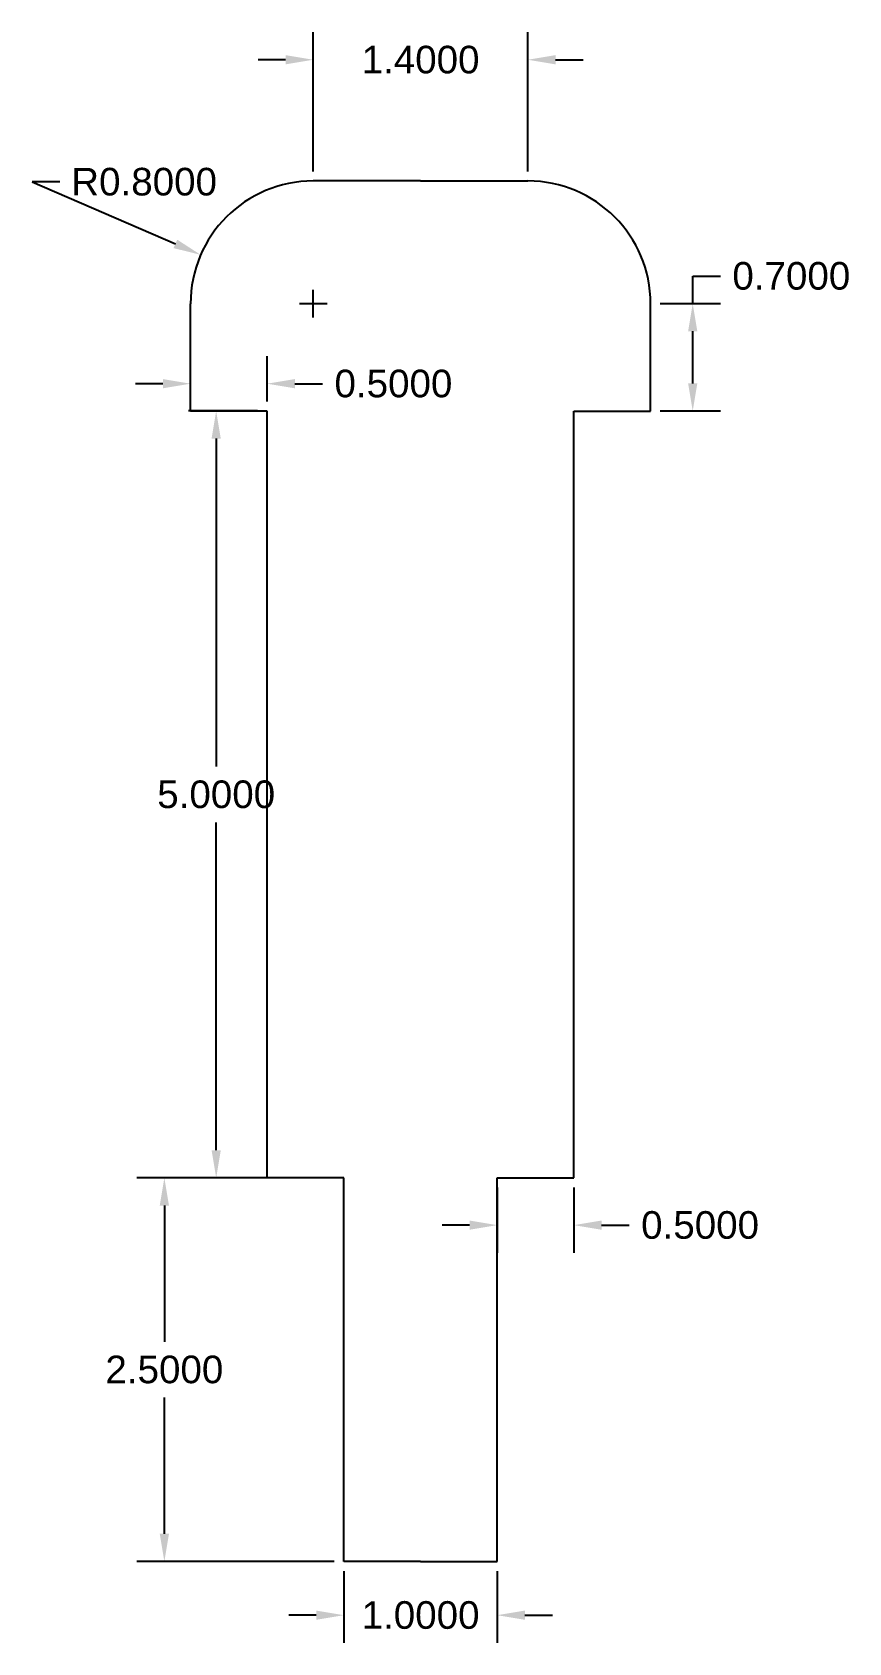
# Model space of a CAD drawing. Header units: inches. Extents: x 2.7 to 8, y 1.1 to 11.6.
import ezdxf

# ---------------------------------------------------------------- set-up
doc = ezdxf.new("R2010")
doc.units = ezdxf.units.IN
doc.header["$MEASUREMENT"] = 0
doc.layers.add('Firing pin safety', color=125, linetype='Continuous')
doc.layers.add('Measurements', color=9, linetype='Continuous')
doc.styles.get("Standard").update_dxf_attribs({"font": 'arial.ttf'})
doc.dimstyles.get("Standard").update_dxf_attribs({"dimtxt": 0.18, "dimasz": 0.18, "dimexe": 0.18, "dimexo": 0.0625, "dimgap": 0.09, "dimtad": 0, "dimtih": 1, "dimtoh": 1, "dimdec": 4, "dimzin": 0, "dimdsep": 46, "dimtxsty": 'Standard', "dimcen": 0.09, "dimadec": 0, "dimazin": 0, "dimtfac": 1, "dimtdec": 4, "dimtofl": 0, "dimtmove": 0, "dimatfit": 3, "dimfxl": 1, "dimtolj": 1, "dimtzin": 0, "dimarcsym": 0})

# ---------------------------------------------------------------- blocks, each defined once
blk = doc.blocks.new('*D1')
at = {"layer": 'Defpoints', "color": 0, "transparency": 16777216}
for p in [(5.883, 11.45), (4.483, 10.66), (5.883, 10.66)]:
    blk.add_point(p, dxfattribs=at)
at = {"layer": 'Measurements', "color": 0, "lineweight": -2, "transparency": 16777216}
for p, q in [((4.483, 10.722), (4.483, 11.63)), ((5.883, 10.722), (5.883, 11.63)), ((4.303, 11.45), (4.123, 11.45)), ((6.063, 11.45), (6.243, 11.45))]:
    blk.add_line(p, q, dxfattribs=at)
at = {"layer": 'Measurements', "color": 0, "transparency": 16777216}
for points in [[(4.303, 11.48), (4.303, 11.42), (4.483, 11.45)], [(6.063, 11.48), (6.063, 11.42), (5.883, 11.45)]]:
    blk.add_solid(points, dxfattribs=at)
at = {"layer": 'Measurements', "color": 0, "transparency": 16777216, "insert": (5.183, 11.45), "char_height": 0.18, "attachment_point": 5}
blk.add_mtext('\\A1;1.4000', dxfattribs=at)
blk = doc.blocks.new('*D2')
at = {"layer": 'Defpoints', "color": 0, "transparency": 16777216}
for p in [(4.183, 9.338), (3.683, 9.16), (4.183, 9.16)]:
    blk.add_point(p, dxfattribs=at)
at = {"layer": 'Measurements', "color": 0, "lineweight": -2, "transparency": 16777216}
for p, q in [((3.683, 9.222), (3.683, 9.518)), ((4.183, 9.222), (4.183, 9.518)), ((3.503, 9.338), (3.323, 9.338)), ((4.363, 9.338), (4.543, 9.338))]:
    blk.add_line(p, q, dxfattribs=at)
at = {"layer": 'Measurements', "color": 0, "transparency": 16777216}
for points in [[(3.503, 9.368), (3.503, 9.308), (3.683, 9.338)], [(4.363, 9.368), (4.363, 9.308), (4.183, 9.338)]]:
    blk.add_solid(points, dxfattribs=at)
at = {"layer": 'Measurements', "color": 0, "transparency": 16777216, "insert": (5.006, 9.338), "char_height": 0.18, "attachment_point": 5}
blk.add_mtext('\\A1;0.5000', dxfattribs=at)
blk = doc.blocks.new('*D3')
at = {"layer": 'Defpoints', "color": 0, "transparency": 16777216}
for p in [(6.683, 9.86), (6.958, 9.86), (6.683, 9.16)]:
    blk.add_point(p, dxfattribs=at)
at = {"layer": 'Measurements', "color": 0, "lineweight": -2, "transparency": 16777216}
for p, q in [((6.958, 9.86), (6.958, 10.04)), ((6.958, 10.04), (7.138, 10.04)), ((6.745, 9.86), (7.138, 9.86)), ((6.958, 9.34), (6.958, 9.68)), ((6.745, 9.16), (7.138, 9.16))]:
    blk.add_line(p, q, dxfattribs=at)
at = {"layer": 'Measurements', "color": 0, "transparency": 16777216}
for points in [[(6.928, 9.68), (6.988, 9.68), (6.958, 9.86)], [(6.928, 9.34), (6.988, 9.34), (6.958, 9.16)]]:
    blk.add_solid(points, dxfattribs=at)
at = {"layer": 'Measurements', "color": 0, "transparency": 16777216, "insert": (7.601, 10.04), "char_height": 0.18, "attachment_point": 5}
blk.add_mtext('\\A1;0.7000', dxfattribs=at)
blk = doc.blocks.new('*D4')
at = {"layer": 'Defpoints', "color": 0, "transparency": 16777216}
for p in [(3.512, 4.16), (4.683, 4.16), (4.683, 1.66)]:
    blk.add_point(p, dxfattribs=at)
at = {"layer": 'Measurements', "color": 0, "lineweight": -2, "transparency": 16777216}
for p, q in [((4.62, 4.16), (3.332, 4.16)), ((3.512, 3.98), (3.512, 3.092)), ((3.512, 1.84), (3.512, 2.728)), ((4.62, 1.66), (3.332, 1.66))]:
    blk.add_line(p, q, dxfattribs=at)
at = {"layer": 'Measurements', "color": 0, "transparency": 16777216}
for points in [[(3.482, 3.98), (3.542, 3.98), (3.512, 4.16)], [(3.482, 1.84), (3.542, 1.84), (3.512, 1.66)]]:
    blk.add_solid(points, dxfattribs=at)
at = {"layer": 'Measurements', "color": 0, "transparency": 16777216, "insert": (3.512, 2.91), "char_height": 0.18, "attachment_point": 5}
blk.add_mtext('\\A1;2.5000', dxfattribs=at)
blk = doc.blocks.new('*D5')
at = {"layer": 'Defpoints', "color": 0, "transparency": 16777216}
for p in [(4.683, 1.66), (5.683, 1.66), (5.683, 1.309)]:
    blk.add_point(p, dxfattribs=at)
at = {"layer": 'Measurements', "color": 0, "lineweight": -2, "transparency": 16777216}
for p, q in [((4.683, 1.597), (4.683, 1.129)), ((5.683, 1.597), (5.683, 1.129)), ((4.503, 1.309), (4.323, 1.309)), ((5.863, 1.309), (6.043, 1.309))]:
    blk.add_line(p, q, dxfattribs=at)
at = {"layer": 'Measurements', "color": 0, "transparency": 16777216}
for points in [[(4.503, 1.339), (4.503, 1.279), (4.683, 1.309)], [(5.863, 1.339), (5.863, 1.279), (5.683, 1.309)]]:
    blk.add_solid(points, dxfattribs=at)
at = {"layer": 'Measurements', "color": 0, "transparency": 16777216, "insert": (5.183, 1.309), "char_height": 0.18, "attachment_point": 5}
blk.add_mtext('\\A1;1.0000', dxfattribs=at)
blk = doc.blocks.new('*D6')
at = {"layer": 'Defpoints', "color": 0, "transparency": 16777216}
for p in [(5.683, 4.16), (6.183, 4.16), (6.183, 3.852)]:
    blk.add_point(p, dxfattribs=at)
at = {"layer": 'Measurements', "color": 0, "lineweight": -2, "transparency": 16777216}
for p, q in [((5.683, 4.097), (5.683, 3.672)), ((6.183, 4.097), (6.183, 3.672)), ((5.503, 3.852), (5.323, 3.852)), ((6.363, 3.852), (6.543, 3.852))]:
    blk.add_line(p, q, dxfattribs=at)
at = {"layer": 'Measurements', "color": 0, "transparency": 16777216}
for points in [[(5.503, 3.882), (5.503, 3.822), (5.683, 3.852)], [(6.363, 3.882), (6.363, 3.822), (6.183, 3.852)]]:
    blk.add_solid(points, dxfattribs=at)
at = {"layer": 'Measurements', "color": 0, "transparency": 16777216, "insert": (7.006, 3.852), "char_height": 0.18, "attachment_point": 5}
blk.add_mtext('\\A1;0.5000', dxfattribs=at)
blk = doc.blocks.new('*D7')
at = {"layer": 'Defpoints', "color": 0, "transparency": 16777216}
for p in [(3.85, 9.16), (4.183, 9.16), (4.183, 4.16)]:
    blk.add_point(p, dxfattribs=at)
at = {"layer": 'Measurements', "color": 0, "lineweight": -2, "transparency": 16777216}
for p, q in [((4.12, 9.16), (3.67, 9.16)), ((3.85, 8.98), (3.85, 6.842)), ((3.85, 4.34), (3.85, 6.478)), ((4.12, 4.16), (3.67, 4.16))]:
    blk.add_line(p, q, dxfattribs=at)
at = {"layer": 'Measurements', "color": 0, "transparency": 16777216}
for points in [[(3.82, 8.98), (3.88, 8.98), (3.85, 9.16)], [(3.82, 4.34), (3.88, 4.34), (3.85, 4.16)]]:
    blk.add_solid(points, dxfattribs=at)
at = {"layer": 'Measurements', "color": 0, "transparency": 16777216, "insert": (3.85, 6.66), "char_height": 0.18, "attachment_point": 5}
blk.add_mtext('\\A1;5.0000', dxfattribs=at)
blk = doc.blocks.new('*D8')
at = {"layer": 'Defpoints', "color": 0, "transparency": 16777216}
for p in [(3.749, 10.178), (4.483, 9.86)]:
    blk.add_point(p, dxfattribs=at)
at = {"layer": 'Measurements', "color": 0, "lineweight": -2, "transparency": 16777216}
for p, q in [((2.83, 10.654), (2.65, 10.654)), ((2.65, 10.654), (3.584, 10.25)), ((4.483, 9.77), (4.483, 9.95)), ((4.393, 9.86), (4.573, 9.86))]:
    blk.add_line(p, q, dxfattribs=at)
at = {"layer": 'Measurements', "color": 0, "transparency": 16777216}
blk.add_solid([(3.596, 10.277), (3.572, 10.222), (3.749, 10.178)], dxfattribs=at)
at = {"layer": 'Measurements', "color": 0, "transparency": 16777216, "insert": (3.38, 10.654), "char_height": 0.18, "attachment_point": 5}
blk.add_mtext('\\A1;R0.8000', dxfattribs=at)

msp = doc.modelspace()

# ---------------------------------------------------------------- linework, layer by layer
at = {"layer": 'Firing pin safety'}
for p, q in [((5.18293, 10.65963), (4.48293, 10.65963)), ((5.18293, 10.65963), (5.88293, 10.65963)), ((3.68293, 9.15963), (3.68293, 9.85963)), ((6.68293, 9.15963), (6.68293, 9.85963)), ((4.18293, 9.15963), (3.68293, 9.15963)), ((4.18293, 4.15963), (4.18293, 9.15963)), ((6.18293, 4.15963), (6.18293, 9.15963)), ((6.18293, 9.15963), (6.68293, 9.15963)), ((4.68293, 4.15963), (4.18293, 4.15963)), ((4.68293, 1.65963), (4.68293, 4.15963)), ((5.68293, 1.65963), (5.68293, 4.15963)), ((5.68293, 4.15963), (6.18293, 4.15963)), ((5.18293, 1.65963), (4.68293, 1.65963)), ((5.18293, 1.65963), (5.68293, 1.65963))]:
    msp.add_line(p, q, dxfattribs=at)
for centre, start, end in [((4.48293, 9.85963), 90, 180), ((5.88293, 9.85963), 0, 90)]:
    msp.add_arc(centre, 0.8, start, end, dxfattribs=at)

# ---------------------------------------------------------------- dimensions: what is measured, and where the dimension line sits
at = {"layer": 'Measurements'}
for base, p1, p2, picture, middle in [((5.88293, 11.4496), (4.48293, 10.65963), (5.88293, 10.65963), '*D1', (5.18293, 11.4496)), ((4.18293, 9.33755), (3.68293, 9.15963), (4.18293, 9.15963), '*D2', (5.00625, 9.33755)), ((6.18293, 3.85212), (5.68293, 4.15963), (6.18293, 4.15963), '*D6', (7.00625, 3.85212)), ((5.68293, 1.30908), (4.68293, 1.65963), (5.68293, 1.65963), '*D5', (5.18293, 1.30908))]:
    dim = msp.add_linear_dim(base=base, p1=p1, p2=p2, dimstyle='Standard', dxfattribs=at)
    dim.commit()
    dim.dimension.update_dxf_attribs({"geometry": picture, "text_midpoint": middle})
dim = msp.add_radius_dim(center=(4.48293, 9.85963), mpoint=(3.74897, 10.17791), dimstyle='Standard', dxfattribs=at)
dim.commit()
dim.dimension.update_dxf_attribs({"geometry": '*D8', "text_midpoint": (3.37952, 10.65445), "dimtype": 164})
for base, p1, p2, picture, middle in [((6.95764, 9.85963), (6.68293, 9.15963), (6.68293, 9.85963), '*D3', (7.60096, 10.03963)), ((3.85045, 9.15963), (4.18293, 4.15963), (4.18293, 9.15963), '*D7', (3.85045, 6.65963)), ((3.51247, 4.15963), (4.68293, 1.65963), (4.68293, 4.15963), '*D4', (3.51247, 2.90963))]:
    dim = msp.add_linear_dim(base=base, p1=p1, p2=p2, angle=90, dimstyle='Standard', dxfattribs=at)
    dim.commit()
    dim.dimension.update_dxf_attribs({"geometry": picture, "text_midpoint": middle})

doc.saveas('drawing.dxf')
